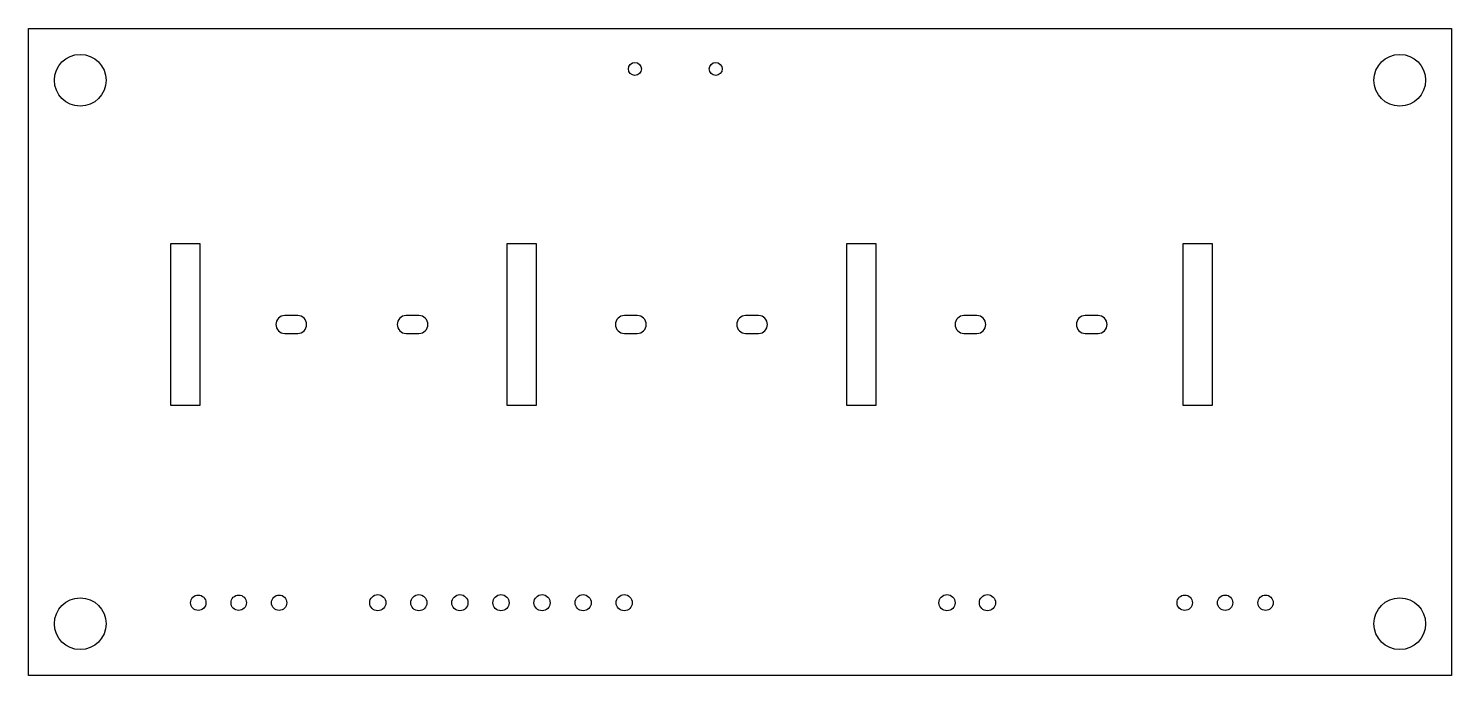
# Model space of a CAD drawing. Header units: millimetres. Extents: x 0 to 88, y -40 to 0.
import ezdxf

# ---------------------------------------------------------------- set-up
doc = ezdxf.new("R2010")
doc.units = ezdxf.units.MM
doc.layers.add('Edge.Cuts', color=254, linetype='CONTINUOUS', true_color=0xd0d2cd)

msp = doc.modelspace()

# ---------------------------------------------------------------- linework, layer by layer
at = {"layer": 'Edge.Cuts', "linetype": 'CONTINUOUS'}
for p, q in [((0, 0), (88, 0)), ((0, -40), (0, 0)), ((88, 0), (88, -40)), ((8.799999, -13.3), (10.6, -13.3)), ((8.799999, -23.3), (8.799999, -13.3)), ((10.6, -13.3), (10.6, -23.3)), ((29.6, -13.3), (31.4, -13.3)), ((29.6, -23.3), (29.6, -13.3)), ((31.4, -13.3), (31.4, -23.3)), ((50.6, -13.3), (52.4, -13.3)), ((50.6, -23.3), (50.6, -13.3)), ((52.4, -13.3), (52.4, -23.3)), ((71.399999, -13.3), (73.2, -13.3)), ((71.399999, -23.3), (71.399999, -13.3)), ((73.2, -13.3), (73.2, -23.3)), ((16.65, -17.75), (15.85, -17.75)), ((24.15, -17.75), (23.35, -17.75)), ((37.65, -17.75), (36.85, -17.75)), ((45.15, -17.75), (44.35, -17.75)), ((58.65, -17.75), (57.85, -17.75)), ((66.15, -17.75), (65.35, -17.75)), ((15.85, -18.85), (16.65, -18.85)), ((23.35, -18.85), (24.15, -18.85)), ((36.85, -18.85), (37.65, -18.85)), ((44.35, -18.85), (45.15, -18.85)), ((57.85, -18.85), (58.65, -18.85)), ((65.35, -18.85), (66.15, -18.85)), ((10.6, -23.3), (8.799999, -23.3)), ((31.4, -23.3), (29.6, -23.3)), ((52.4, -23.3), (50.6, -23.3)), ((73.2, -23.3), (71.399999, -23.3)), ((88, -40), (0, -40))]:
    msp.add_line(p, q, dxfattribs=at)
at = {"layer": 'Edge.Cuts'}
for centre, radius in [((3.2, -3.2), 1.6), ((84.8, -3.2), 1.599999), ((37.5, -2.5), 0.4), ((42.5, -2.5), 0.4), ((3.2, -36.8), 1.6), ((10.5, -35.5), 0.475), ((13, -35.5), 0.475), ((15.5, -35.5), 0.475), ((21.6, -35.5), 0.5), ((24.14, -35.5), 0.5), ((26.68, -35.5), 0.5), ((29.22, -35.5), 0.5), ((31.76, -35.5), 0.5), ((34.3, -35.5), 0.5), ((36.84, -35.5), 0.5), ((56.8, -35.5), 0.5), ((59.3, -35.5), 0.5), ((71.5, -35.5), 0.475), ((74, -35.5), 0.475), ((76.5, -35.5), 0.475), ((84.8, -36.8), 1.599999)]:
    msp.add_circle(centre, radius, dxfattribs=at)
for centre, start, end in [((15.85, -18.3), 90, 270), ((16.65, -18.3), -90, 90), ((23.35, -18.3), 90, 270), ((24.15, -18.3), -90, 90), ((36.85, -18.3), 90, 270), ((37.65, -18.3), -90, 90), ((44.35, -18.3), 90, 270), ((45.15, -18.3), -90, 90), ((57.85, -18.3), 90, 270), ((58.65, -18.3), -90, 90), ((65.35, -18.3), 90, 270), ((66.15, -18.3), -90, 90)]:
    msp.add_arc(centre, 0.55, start, end, dxfattribs=at)

doc.saveas('drawing.dxf')
